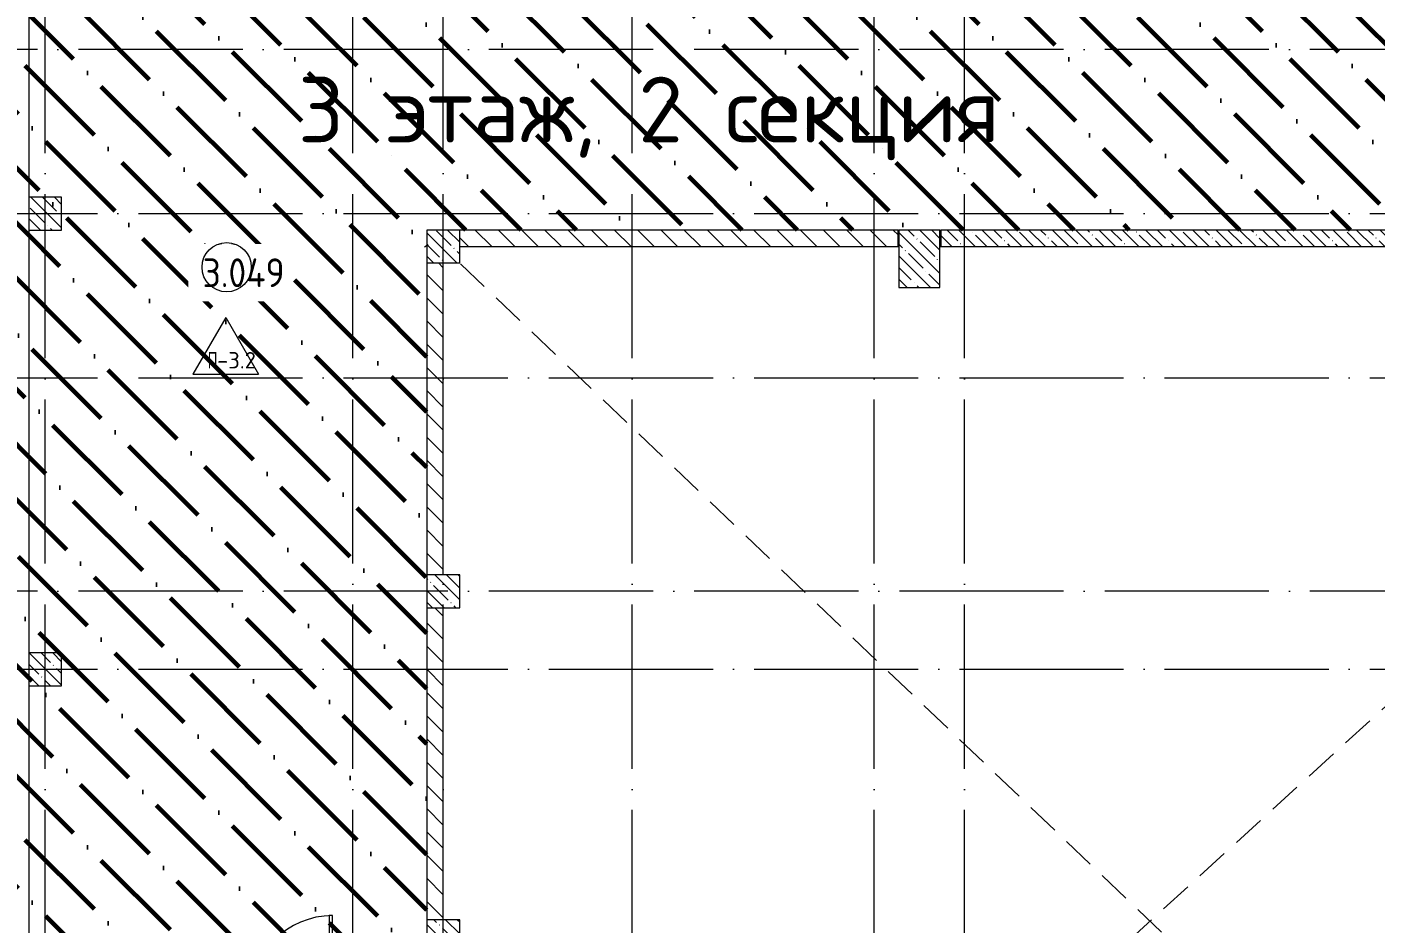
# Model space of a CAD drawing. Header units: millimetres. Extents: x -68946 to 288321, y -402657 to 324925.
# Drawn here: x 141881 to 158303, y -221671 to -210757 of the extents above; entities that cross this region are included whole.
import ezdxf

# ---------------------------------------------------------------- set-up
doc = ezdxf.new("R2010")
doc.units = ezdxf.units.MM
doc.linetypes.add('ADSK_Линия сетки', pattern=[2500, 2000, -250, 0, -250])
doc.linetypes.add('Штриховая', pattern=[600, 400, -200])
for name, color, linetype, lineweight in [('3.4) ПТ-2.15    4 вып', 200, 'Continuous', 60), ('A-AREA-____-IDEN', 250, 'Continuous', 9), ('A-DETL-____-OTLN', 250, 'Continuous', 5), ('A-DOOR-____-MCUT', 250, 'Continuous', 5), ('A-DOOR-____-OTLN', 250, 'Continuous', 5), ('A-DOOR-FRAM-MCUT', 31, 'Continuous', 5), ('A-DOOR-FRAM-OTLN', 31, 'Continuous', 5), ('A-FLOR-____-IDEN', 11, 'Continuous', 9), ('A-FLOR-____-OTLN', 192, 'Continuous', 9), ('A-WALL-____-MCUT', 250, 'Continuous', 13), ('A-WALL-____-PATT', 250, 'Continuous', 13), ('G-____-____-TEXT', 250, 'Continuous', 9), ('S-COLS-____-MCUT', 250, 'Continuous', 25), ('S-COLS-____-OTLN', 250, 'Continuous', 9), ('S-GRID-____-OTLN', 250, 'Continuous', 9)]:
    doc.layers.add(name, color=color, linetype=linetype, lineweight=lineweight)
doc.styles.add('ISOCPEUR_1', font='isocpeur.ttf', dxfattribs={"width": 0.9, "height": 250})
doc.styles.add('ISOCPEUR_2', font='isocpeur.ttf', dxfattribs={"height": 160})
doc.styles.add('ISOCPEUR_6', font='isocpeur.ttf', dxfattribs={"height": 3.5})
pattern_1 = [(135, (28052.9, -258555.93), (-141.42136, -141.42136), [])]

# ---------------------------------------------------------------- blocks, each defined once
blk = doc.blocks.new('Дверь_СКБ_1Ст_Внутренняя - Д-8_1л_1100x2100h_Кабинет директора_ Канцелярия_ Бухгалтерия_ Кабинеты заместителей директора_ Кабинет организатора внеклассной и внешкольной работы-V58-АР1_Маркировочный план 3 этажа секция 2_3')
at = {"layer": 'A-DOOR-____-OTLN'}
h = blk.add_hatch(dxfattribs=at)
h.set_pattern_fill('FP_9', color=256, style=0, pattern_type=2)
h.set_pattern_definition([(135, (1751.41, 164.685), (-14.14214, -14.14214), []), (225, (1751.41, 164.685), (14.14214, -14.14214), [])])
h.paths.add_polyline_path([(537.5, -100), (562.5, -100), (562.5, 100), (537.5, 100), (537.5, -92.4)])
at = {"layer": 'A-DOOR-FRAM-OTLN'}
h = blk.add_hatch(dxfattribs=at)
h.set_pattern_fill('FP_10', color=256, style=0, pattern_type=2)
h.set_pattern_definition([(45, (-371.384, 164.685), (-14.1421, 14.1421), []), (135, (-371.384, 164.685), (-14.1421, -14.1421), [])])
h.paths.add_polyline_path([(-512.5, -100), (-512.5, 100), (-537.5, 100), (-537.5, -100)])
at = {"layer": 'A-DOOR-____-MCUT'}
for p, q in [((512.5, 1100), (472.5, 1100)), ((472.5, 1100), (472.5, 100)), ((512.5, 100), (512.5, 1100)), ((472.5, 100), (512.5, 100))]:
    blk.add_line(p, q, dxfattribs=at)
at = {"layer": 'A-DOOR-____-OTLN'}
blk.add_arc((512.5, 100), 1000, 90, 180, dxfattribs=at)
at = {"layer": 'A-DOOR-FRAM-MCUT'}
for p, q in [((-497.5, 108), (-567.5, 108)), ((-567.5, 108), (-567.5, 100)), ((-567.5, 100), (-497.5, 100)), ((-512.5, 100), (-537.5, 100)), ((-537.5, 100), (-537.5, -100)), ((-487.5, 100), (-512.5, 100)), ((-512.5, 100), (-512.5, 20)), ((-512.5, -100), (-512.5, 100)), ((-497.5, 100), (-512.5, 100)), ((-512.5, 100), (-512.5, 99)), ((-512.5, 99), (-497.5, 99)), ((-512.5, 20), (-477.5, 20)), ((-497.5, 20), (-512.5, 20)), ((-512.5, 20), (-512.5, -100)), ((-497.5, 100), (-497.5, 108)), ((-497.5, 99), (-497.5, 100)), ((-497.5, -100), (-497.5, 20)), ((-487.5, 60), (-487.5, 100)), ((-477.5, 60), (-487.5, 60)), ((-477.5, 20), (-477.5, 60)), ((512.5, 60), (502.5, 60)), ((502.5, 60), (502.5, 20)), ((502.5, 20), (537.5, 20)), ((512.5, 100), (512.5, 60)), ((537.5, 100), (512.5, 100)), ((592.5, 108), (522.5, 108)), ((522.5, 108), (522.5, 100)), ((537.5, 100), (522.5, 100)), ((522.5, 100), (522.5, 99)), ((522.5, 100), (592.5, 100)), ((522.5, 99), (537.5, 99)), ((537.5, 20), (522.5, 20)), ((522.5, 20), (522.5, -100)), ((537.5, 20), (537.5, 100)), ((562.5, 100), (537.5, 100)), ((537.5, 100), (537.5, -100)), ((537.5, 99), (537.5, 100)), ((537.5, -100), (537.5, 20)), ((562.5, -100), (562.5, 100)), ((592.5, 100), (592.5, 108)), ((-497.5, -100), (-567.5, -100)), ((-567.5, -100), (-567.5, -108)), ((-567.5, -108), (-497.5, -108)), ((-537.5, -100), (-512.5, -100)), ((-512.5, -100), (-497.5, -100)), ((-497.5, -108), (-497.5, -100)), ((522.5, -100), (537.5, -100)), ((592.5, -100), (522.5, -100)), ((522.5, -100), (522.5, -108)), ((522.5, -108), (592.5, -108)), ((537.5, -100), (562.5, -100)), ((592.5, -108), (592.5, -100))]:
    blk.add_line(p, q, dxfattribs=at)
blk = doc.blocks.new('BSC_Колонна _Прямоугольная - 400x400-V89-АР1_Маркировочный план 3 этажа секция 2_3')
at = {"layer": 'S-COLS-____-OTLN', "lineweight": 5}
h = blk.add_hatch(dxfattribs=at)
h.set_pattern_fill('FP_64', color=256, style=0, pattern_type=2)
h.set_pattern_definition([(135, (-114049.98, -39975), (-142.56192, -142.56192), []), (135, (-113907.42, -39975), (-142.56192, -142.56192), [252.016, -50.403, 3.353, -47.05])])
h.paths.add_polyline_path([(200, -200), (200, 200), (-200, 200), (-200, -200)])
at = {"layer": 'S-COLS-____-MCUT', "lineweight": 5}
for p, q in [((200, 200), (-200, 200)), ((-200, 200), (-200, -200)), ((200, -200), (200, 200)), ((-200, -200), (200, -200))]:
    blk.add_line(p, q, dxfattribs=at)
blk = doc.blocks.new('BSC_Колонна _Прямоугольная - 400x400-V90-АР1_Маркировочный план 3 этажа секция 2_3')
at = {"layer": 'S-COLS-____-OTLN', "lineweight": 5}
h = blk.add_hatch(dxfattribs=at)
h.set_pattern_fill('FP_65', color=256, style=0, pattern_type=2)
h.set_pattern_definition([(135, (-114049.98, -45525), (-142.56192, -142.56192), []), (135, (-113907.42, -45525), (-142.56192, -142.56192), [252.016, -50.403, 3.353, -47.05])])
h.paths.add_polyline_path([(200, -200), (200, 200), (-200, 200), (-200, -200)])
at = {"layer": 'S-COLS-____-MCUT', "lineweight": 5}
for p, q in [((200, 200), (-200, 200)), ((-200, 200), (-200, -200)), ((200, -200), (200, 200)), ((-200, -200), (200, -200))]:
    blk.add_line(p, q, dxfattribs=at)
blk = doc.blocks.new('BSC_Колонна _Прямоугольная - 400x400-V101-АР1_Маркировочный план 3 этажа секция 2_3')
at = {"layer": 'S-COLS-____-OTLN', "lineweight": 5}
h = blk.add_hatch(dxfattribs=at)
h.set_pattern_fill('FP_76', color=256, style=0, pattern_type=2)
h.set_pattern_definition([(135, (-118899.98, -36725), (-142.5612, -142.5612), []), (135, (-118757.42, -36725), (-142.5612, -142.5612), [252.016, -50.403, 3.353, -47.05])])
h.paths.add_polyline_path([(-200, -200), (200, -200), (200, 200), (-200, 200)])
at = {"layer": 'S-COLS-____-MCUT', "lineweight": 5}
for p, q in [((200, 200), (-200, 200)), ((-200, 200), (-200, -200)), ((200, -200), (200, 200)), ((-200, -200), (200, -200))]:
    blk.add_line(p, q, dxfattribs=at)
blk = doc.blocks.new('BSC_Колонна _Прямоугольная - 400x400-V102-АР1_Маркировочный план 3 этажа секция 2_3')
at = {"layer": 'S-COLS-____-OTLN', "lineweight": 5}
h = blk.add_hatch(dxfattribs=at)
h.set_pattern_fill('FP_77', color=256, style=0, pattern_type=2)
h.set_pattern_definition([(135, (-118899.98, -40925), (-142.56192, -142.56192), []), (135, (-118757.42, -40925), (-142.56192, -142.56192), [252.016, -50.403, 3.353, -47.05])])
h.paths.add_polyline_path([(0, -200), (200, -200), (200, 200), (-200, 200), (-200, -200)])
at = {"layer": 'S-COLS-____-MCUT', "lineweight": 5}
for p, q in [((200, 200), (-200, 200)), ((-200, 200), (-200, -200)), ((200, -200), (200, 200)), ((-200, -200), (200, -200))]:
    blk.add_line(p, q, dxfattribs=at)
blk = doc.blocks.new('BSC_Колонна _Прямоугольная - 400x400-V103-АР1_Маркировочный план 3 этажа секция 2_3')
at = {"layer": 'S-COLS-____-OTLN', "lineweight": 5}
h = blk.add_hatch(dxfattribs=at)
h.set_pattern_fill('FP_78', color=256, style=0, pattern_type=2)
h.set_pattern_definition([(135, (-118899.98, -45125), (-142.56192, -142.56192), []), (135, (-118757.42, -45125), (-142.56192, -142.56192), [252.016, -50.403, 3.353, -47.05])])
h.paths.add_polyline_path([(-198, -200), (200, -200), (200, 200), (-200, 200), (-200, -200)])
at = {"layer": 'S-COLS-____-MCUT', "lineweight": 5}
for p, q in [((200, 200), (-200, 200)), ((-200, 200), (-200, -200)), ((200, -200), (200, 200)), ((-200, -200), (200, -200))]:
    blk.add_line(p, q, dxfattribs=at)
blk = doc.blocks.new('BSC_Колонна _Прямоугольная - 500x700-31348861-АР1_Маркировочный план 3 этажа секция 2_3')
at = {"layer": 'S-COLS-____-OTLN', "lineweight": 5}
h = blk.add_hatch(dxfattribs=at)
h.set_pattern_fill('FP_101', color=256, style=0, pattern_type=2)
h.set_pattern_definition([(135, (-124699.98, -44975), (-142.56192, -142.56192), []), (135, (-124557.42, -44975), (-142.56192, -142.56192), [252.016, -50.403, 3.353, -47.05])])
h.paths.add_polyline_path([(250, -350), (250, 350), (-250, 350), (-250, -350)])
at = {"layer": 'S-COLS-____-MCUT', "lineweight": 5}
for p, q in [((250, 350), (-250, 350)), ((-250, 350), (-250, -350)), ((250, -350), (250, 350)), ((-250, -350), (250, -350))]:
    blk.add_line(p, q, dxfattribs=at)
blk = doc.blocks.new('AAR_СКБ_Марка_Помещения_мал - Номер-28977439-АР1_Маркировочный план 3 этажа секция 2_3')
at = {"layer": 'A-AREA-____-IDEN'}
blk.add_circle((-0.03, 0), 3, dxfattribs=at)
blk = doc.blocks.new('AAR_СКБ_Марка_Перекрытия - Марка пола-17325028-АР1_Маркировочный план 3 этажа секция 2_3')
at = {"layer": 'A-FLOR-____-IDEN'}
for p, q in [((0, 6.93), (-4, 0)), ((0, 6.93), (4, 0)), ((-4, 0), (4, 0))]:
    blk.add_line(p, q, dxfattribs=at)

msp = doc.modelspace()

# ---------------------------------------------------------------- hatches: boundary and pattern name
at = {"layer": '3.4) ПТ-2.15    4 вып'}
h = msp.add_hatch(dxfattribs=at)
h.set_pattern_fill('ANSI36', color=256, scale=150, angle=90)
h.paths.add_polyline_path([(146752.9057, -213230.9286), (164552.8838, -213230.9286), (164552.8838, -209505.928), (160552.9067, -209505.928), (160552.9067, -206105.926), (157422.885, -206105.926), (157422.885, -209505.928), (137152.9516, -209505.928), (137152.9516, -213230.9286), (137152.9057, -222580.9286), (146752.9057, -222580.9286)])
at = {"layer": 'A-WALL-____-PATT', "lineweight": 15}
h = msp.add_hatch(dxfattribs=at)
h.set_pattern_fill('FP_1', color=256, style=0, pattern_type=2)
h.set_pattern_definition(pattern_1)
h.paths.add_polyline_path([(152492.8838, -213430.9602), (152492.8838, -213230.9602), (147152.8838, -213230.9602), (147152.8838, -213430.9602), (149860.6508, -213430.9602)])
h = msp.add_hatch(dxfattribs=at)
h.set_pattern_fill('FP_19', color=256, style=0, pattern_type=2)
h.set_pattern_definition([(135, (28052.9, -258555.93), (-142.5612, -142.5612), []), (135, (28195.47, -258555.93), (-142.5612, -142.5612), [252.016, -50.403, 3.353, -47.05])])
h.paths.add_polyline_path([(164752.8838, -213430.9602), (168302.9057, -213430.9602), (168302.9057, -213230.9602), (164752.8838, -213230.9602)])
h.paths.add_polyline_path([(164352.8838, -213430.9602), (164352.8838, -213230.9602), (159002.8838, -213230.9602), (159002.8838, -213430.9602), (164252.8838, -213430.9602)])
h.paths.add_polyline_path([(153012.8838, -213430.9602), (158502.8838, -213430.9602), (158502.8838, -213230.9602), (153012.8838, -213230.9602), (153012.8838, -213360.0158)])
h = msp.add_hatch(dxfattribs=at)
h.set_pattern_fill('FP_1', color=256, style=0, pattern_type=2)
h.set_pattern_definition(pattern_1)
h.paths.add_polyline_path([(146952.9057, -230030.9292), (146952.9057, -226230.9292), (146752.9057, -226230.9292), (146752.9057, -230030.9292)])
h.paths.add_polyline_path([(146952.9057, -225830.9292), (146952.9057, -222030.9292), (146752.9057, -222030.9292), (146752.9057, -225830.9292)])
h.paths.add_polyline_path([(146752.9057, -221630.9292), (146952.9057, -221630.9292), (146952.9057, -217830.9292), (146752.9057, -217830.9292), (146752.9057, -220829.4967)])
h.paths.add_polyline_path([(146952.9057, -217430.9292), (146952.9057, -213630.9292), (146752.9057, -213630.9292), (146752.9057, -217430.9292)])

# ---------------------------------------------------------------- linework, layer by layer
at = {"layer": 'A-DETL-____-OTLN', "linetype": 'Штриховая'}
for p, q in [((147162.9057, -213640.9292), (164352.8838, -230030.9286)), ((148190.9057, -228372.9282), (164352.8609, -213630.8964))]:
    msp.add_line(p, q, dxfattribs=at)
at = {"layer": 'A-FLOR-____-OTLN', "lineweight": 5}
for p, q in [((141902.8838, -209505.928), (141902.8838, -212830.9292)), ((141902.8838, -213230.9292), (141902.8838, -218380.9292)), ((152492.8838, -213230.9602), (152502.8838, -213230.9602)), ((153002.8838, -213230.9602), (153012.8838, -213230.9602)), ((152492.8838, -213430.9602), (152502.8838, -213430.9602)), ((153002.8838, -213430.9602), (153012.8838, -213430.9602)), ((141902.8838, -218780.9292), (141902.8838, -222580.9286))]:
    msp.add_line(p, q, dxfattribs=at)
at = {"layer": 'A-WALL-____-MCUT', "color": 7, "lineweight": 15}
for p, q in [((152492.8838, -213230.9602), (147152.8838, -213230.9602)), ((152492.8838, -213430.9602), (152492.8838, -213230.9602)), ((147152.8838, -213430.9602), (152492.8838, -213430.9602)), ((146752.9057, -213630.9292), (146752.9057, -217430.9292)), ((146952.9057, -217430.9292), (146952.9057, -213630.9292)), ((146752.9057, -217830.9292), (146752.9057, -221630.9292)), ((146952.9057, -221630.9292), (146952.9057, -217830.9292))]:
    msp.add_line(p, q, dxfattribs=at)
at = {"layer": 'A-WALL-____-MCUT', "color": 250, "lineweight": 15}
for p, q in [((158502.8838, -213230.9602), (153012.8838, -213230.9602)), ((153012.8838, -213230.9602), (153012.8838, -213430.9602)), ((153012.8838, -213430.9602), (158502.8838, -213430.9602))]:
    msp.add_line(p, q, dxfattribs=at)
at = {"layer": 'S-GRID-____-OTLN', "linetype": 'ADSK_Линия сетки'}
for p, q in [((145852.9057, -262294.7685), (145852.9057, -197353.9241)), ((146952.9057, -262294.7685), (146952.9057, -197353.9241)), ((149252.9057, -262294.7685), (149252.9057, -197353.9241)), ((152202.9057, -262294.7685), (152202.9057, -197353.9241)), ((153302.9057, -262294.7685), (153302.9057, -197353.9241)), ((142102.9057, -262294.7685), (142102.9057, -198623.9241)), ((184510.8783, -211030.9286), (127372.9057, -211030.9286)), ((93236.8325, -213030.9286), (184510.8783, -213030.9286)), ((93236.8325, -215030.9286), (184856.9445, -215030.9286)), ((184510.8783, -217630.9286), (127372.9057, -217630.9286)), ((93236.8325, -218580.9286), (184510.8783, -218580.9286))]:
    msp.add_line(p, q, dxfattribs=at)

# ---------------------------------------------------------------- block references
at = {"layer": 'A-DOOR-____-OTLN'}
msp.add_blockref('Дверь_СКБ_1Ст_Внутренняя - Д-8_1л_1100x2100h_Кабинет директора_ Канцелярия_ Бухгалтерия_ Кабинеты заместителей директора_ Кабинет организатора внеклассной и внешкольной работы-V58-АР1_Маркировочный план 3 этажа секция 2_3', (145090.4057, -222680.9286), dxfattribs=at)
at = {"layer": 'A-FLOR-____-IDEN', "xscale": 99.99999999999993, "yscale": 99.99999999999993, "zscale": 99.99999999999993}
msp.add_blockref('AAR_СКБ_Марка_Перекрытия - Марка пола-17325028-АР1_Маркировочный план 3 этажа секция 2_3', (144302.7044, -214987.5445), dxfattribs=at)
at = {"layer": 'S-COLS-____-OTLN', "lineweight": 5}
for name, p in [('BSC_Колонна _Прямоугольная - 400x400-V90-АР1_Маркировочный план 3 этажа секция 2_3', (142102.8838, -213030.9292)), ('BSC_Колонна _Прямоугольная - 400x400-V103-АР1_Маркировочный план 3 этажа секция 2_3', (146952.8838, -213430.9292)), ('BSC_Колонна _Прямоугольная - 500x700-31348861-АР1_Маркировочный план 3 этажа секция 2_3', (152752.8838, -213580.9286)), ('BSC_Колонна _Прямоугольная - 400x400-V102-АР1_Маркировочный план 3 этажа секция 2_3', (146952.8838, -217630.9292)), ('BSC_Колонна _Прямоугольная - 400x400-V89-АР1_Маркировочный план 3 этажа секция 2_3', (142102.8838, -218580.9292)), ('BSC_Колонна _Прямоугольная - 400x400-V101-АР1_Маркировочный план 3 этажа секция 2_3', (146952.8838, -221830.9292))]:
    msp.add_blockref(name, p, dxfattribs=at)

# ---------------------------------------------------------------- texts
at = {"layer": 'A-FLOR-____-IDEN', "char_height": 200, "attachment_point": 1, "style": 'ISOCPEUR_2'}
for s, insert, width in [('\\fISOCPEUR|b0|i0|c204|p34|;\\W.7;П', (144081.3695, -214716.1587), 140.295312), ('-3.2', (144197.1247, -214716.1587), 420.885937)]:
    msp.add_mtext(s, dxfattribs=dict(at, insert=insert, width=width))
at = {"layer": 'G-____-____-TEXT', "color": 7, "insert": (145181.8032, -211363.2344), "char_height": 800, "width": 18169.734652, "attachment_point": 1, "style": 'ISOCPEUR_6'}
msp.add_mtext('3 этаж, 2 секция', dxfattribs=at)

# ---------------------------------------------------------------- next in the draw order: texts
at = {"layer": 'A-AREA-____-IDEN', "insert": (144021.128, -213575.7615), "char_height": 350, "width": 673.4175, "attachment_point": 1, "style": 'ISOCPEUR_1', "bg_fill": 3, "box_fill_scale": 1.5, "bg_fill_color": 256, "bg_fill_transparency": 0}
msp.add_mtext('3.049', dxfattribs=at)

# ---------------------------------------------------------------- next in the draw order: block references
at = {"layer": 'A-AREA-____-IDEN', "xscale": 99.99999999999993, "yscale": 99.99999999999993, "zscale": 99.99999999999993}
msp.add_blockref('AAR_СКБ_Марка_Помещения_мал - Номер-28977439-АР1_Маркировочный план 3 этажа секция 2_3', (144317.0283, -213683.247), dxfattribs=at)

doc.saveas('drawing.dxf')
